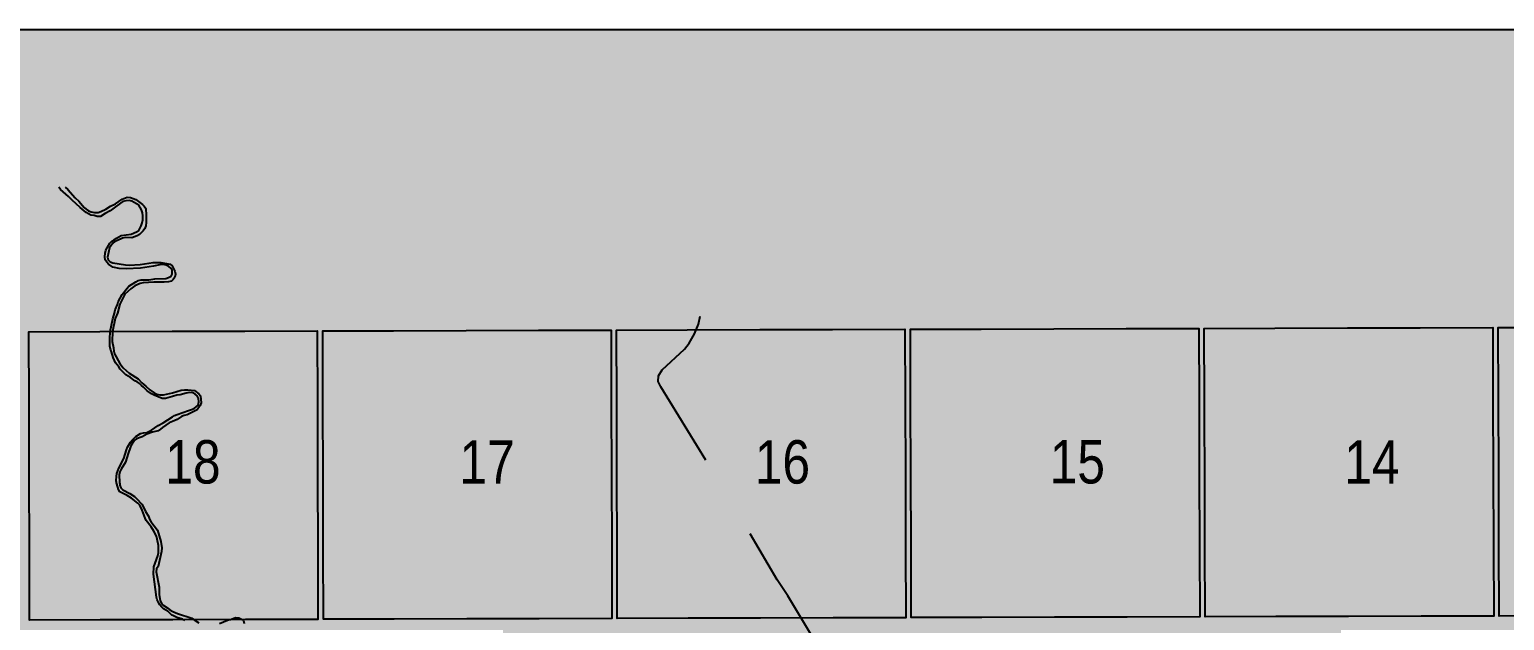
# Model space of a CAD drawing. Extents: x 403018 to 417191, y 6033193 to 6042673.
# Drawn here: x 415010.3 to 415282.3, y 6037698.4 to 6037807.5 of the extents above; entities that cross this region are included whole.
import ezdxf

# ---------------------------------------------------------------- set-up
doc = ezdxf.new("R2010")
doc.units = 0
doc.header["$LTSCALE"] = 5
doc.linetypes.add('DASHED2', pattern=[9.525, 6.35, -3.175])
for name, color, linetype in [('Quarters', 8, 'Continuous'), ('RoadSeg', 57, 'DASHED2'), ('T-WATER', 160, 'Continuous')]:
    doc.layers.add(name, color=color, linetype=linetype)
doc.layers.add('ROUTE-MAP-BACKGROUND-H', color=7, linetype='Continuous', true_color=0xf0ebff)
doc.styles.add('120', font='ARIALN.TTF', dxfattribs={"height": 13})

msp = doc.modelspace()

# ---------------------------------------------------------------- hatches: boundary and pattern name
at = {"layer": 'ROUTE-MAP-BACKGROUND-H'}
h = msp.add_hatch(color=256, dxfattribs=at)
h.dxf.hatch_style = 1
h.paths.add_polyline_path([(412923.423, 6037807.465), (416092.9, 6037807.465), (416092.9, 6035965.758), (412923.423, 6035965.758)])

# ---------------------------------------------------------------- linework, layer by layer
at = {"layer": 'Quarters'}
for points in [[(415023.372, 6037698.497), (415010.325, 6037698.46), (415010.301, 6037711.515), (415010.277, 6037724.906), (415010.253, 6037738.297), (415010.229, 6037751.688), (415023.271, 6037751.725), (415036.649, 6037751.763), (415050.026, 6037751.802), (415063.403, 6037751.84), (415063.432, 6037738.449), (415063.461, 6037725.059), (415063.49, 6037711.668), (415063.518, 6037698.612), (415050.136, 6037698.574), (415036.754, 6037698.535), (415023.372, 6037698.497)], [(415077.57, 6037698.652), (415064.523, 6037698.615), (415064.494, 6037711.671), (415064.465, 6037725.061), (415064.436, 6037738.452), (415064.407, 6037751.843), (415077.45, 6037751.88), (415090.827, 6037751.918), (415104.204, 6037751.957), (415117.581, 6037751.995), (415117.615, 6037738.604), (415117.649, 6037725.214), (415117.683, 6037711.823), (415117.716, 6037698.767), (415104.334, 6037698.729), (415090.952, 6037698.691), (415077.57, 6037698.652)], [(415131.767, 6037698.807), (415118.72, 6037698.77), (415118.687, 6037711.826), (415118.653, 6037725.216), (415118.62, 6037738.607), (415118.586, 6037751.998), (415131.628, 6037752.035), (415145.005, 6037752.073), (415158.383, 6037752.112), (415171.76, 6037752.15), (415171.798, 6037738.759), (415171.837, 6037725.368), (415171.875, 6037711.977), (415171.913, 6037698.921), (415158.531, 6037698.883), (415145.149, 6037698.845), (415131.767, 6037698.807)], [(415226.072, 6037712.132), (415226.114, 6037699.076), (415212.731, 6037699.038), (415199.348, 6037698.999), (415185.965, 6037698.961), (415172.917, 6037698.924), (415172.88, 6037711.98), (415172.841, 6037725.371), (415172.803, 6037738.762), (415172.764, 6037752.153), (415185.808, 6037752.19), (415199.187, 6037752.229), (415212.565, 6037752.267), (415225.944, 6037752.305), (415225.987, 6037738.914), (415226.03, 6037725.523), (415226.072, 6037712.132)], [(415280.291, 6037712.27), (415280.339, 6037699.213), (415266.95, 6037699.179), (415253.561, 6037699.145), (415240.172, 6037699.111), (415227.119, 6037699.078), (415227.077, 6037712.134), (415227.034, 6037725.526), (415227.002, 6037735.375), (415226.991, 6037738.917), (415226.948, 6037752.308), (415239.996, 6037752.342), (415253.379, 6037752.377), (415266.762, 6037752.412), (415280.145, 6037752.447), (415280.194, 6037739.055), (415280.243, 6037725.662), (415280.291, 6037712.27)], [(415334.489, 6037712.389), (415334.541, 6037699.336), (415321.157, 6037699.306), (415307.774, 6037699.275), (415294.391, 6037699.245), (415281.343, 6037699.215), (415281.296, 6037712.272), (415281.247, 6037725.664), (415281.198, 6037739.057), (415281.15, 6037752.449), (415294.194, 6037752.474), (415307.573, 6037752.5), (415320.951, 6037752.526), (415334.33, 6037752.552), (415334.383, 6037739.165), (415334.436, 6037725.777), (415334.489, 6037712.389)]]:
    msp.add_lwpolyline(points, close=True, dxfattribs=at)
at = {"layer": 'RoadSeg', "flags": 128}
msp.add_lwpolyline([(415258.67, 6037600.846), (415258.515, 6037619.604), (415258.27, 6037620.393), (415257.504, 6037621.659), (415256.139, 6037623.99), (415255.973, 6037624.556), (415236.692, 6037624.622), (415223.339, 6037623.59), (415224.404, 6037618.495), (415227.401, 6037601.779), (415220.275, 6037606.774), (415207.355, 6037615.532), (415202.759, 6037618.529), (415200.228, 6037620.327), (415199.629, 6037620.959), (415197.365, 6037624.256), (415189.573, 6037637.443), (415189.439, 6037637.876), (415188.84, 6037638.609), (415188.44, 6037639.408), (415182.28, 6037649.497), (415181.913, 6037649.864), (415181.581, 6037650.63), (415172.623, 6037665.648), (415172.29, 6037666.414), (415170.825, 6037668.612), (415161.567, 6037683.93), (415160.934, 6037684.629), (415160.835, 6037685.129), (415150.179, 6037702.977), (415148.214, 6037705.874), (415142.286, 6037715.931), (415140.388, 6037718.961), (415139.523, 6037720.726), (415126.735, 6037741.506), (415126.236, 6037742.504), (415126.302, 6037743.57), (415127.002, 6037744.669), (415131.098, 6037748.465), (415131.964, 6037749.597), (415132.929, 6037751.329), (415133.695, 6037753.094), (415134.095, 6037755.059), (415133.862, 6037756.457), (415133.229, 6037758.089), (415132.063, 6037760.353), (415130.479, 6037763.122)], dxfattribs=at)
at = {"layer": 'ROUTE-MAP-BACKGROUND-H'}
msp.add_lwpolyline([(412923.423, 6037807.465), (416092.9, 6037807.465), (416092.9, 6035965.758), (412923.423, 6035965.758)], close=True, dxfattribs=at)
at = {"layer": 'T-WATER'}
for points in [[(415038.981, 6037698.375), (415038.735, 6037698.541), (415038.57, 6037698.652), (415037.521, 6037698.97), (415036.759, 6037699.308), (415036.578, 6037699.398), (415035.892, 6037700.067), (415035.024, 6037700.574), (415034.659, 6037700.897), (415034.352, 6037701.293), (415034.106, 6037701.733), (415033.88, 6037702.193), (415033.734, 6037702.732), (415033.19, 6037706.949), (415033.249, 6037708.282), (415033.993, 6037710.325), (415034.106, 6037710.912), (415034.113, 6037712.268), (415033.89, 6037713.437), (415033.718, 6037713.947), (415033.278, 6037714.862), (415032.756, 6037715.686), (415031.864, 6037716.839), (415031.64, 6037717.28), (415031.106, 6037718.764), (415030.647, 6037719.678), (415030.332, 6037720.07), (415029.152, 6037720.981), (415028.308, 6037721.484), (415026.96, 6037722.173), (415026.718, 6037722.604), (415026.453, 6037723.611), (415026.397, 6037723.823), (415026.383, 6037723.878), (415026.326, 6037724.144), (415026.305, 6037724.241), (415026.352, 6037724.952), (415026.439, 6037725.51), (415026.593, 6037726.028), (415026.797, 6037726.515), (415027.723, 6037728.305), (415028.2, 6037729.906), (415028.416, 6037730.391), (415028.925, 6037731.29), (415029.25, 6037731.669), (415029.965, 6037732.334), (415030.807, 6037732.881), (415031.332, 6037733.04), (415031.956, 6037733.089), (415032.846, 6037733.542), (415034.062, 6037734.386), (415034.962, 6037734.881), (415036.68, 6037735.955), (415037.09, 6037736.219), (415037.568, 6037736.413), (415039.645, 6037737.176), (415040.176, 6037737.318), (415040.664, 6037737.546), (415041.442, 6037738.128), (415041.525, 6037738.745), (415041.518, 6037739.397), (415041.27, 6037739.853), (415040.899, 6037740.171), (415040.451, 6037740.417), (415039.829, 6037740.444), (415039.229, 6037740.345), (415038.125, 6037740.064), (415037.504, 6037739.993), (415036.673, 6037739.751), (415035.406, 6037739.384), (415034.784, 6037739.397), (415033.293, 6037739.967), (415032.847, 6037740.202), (415032.054, 6037740.794), (415031.356, 6037741.462), (415030.954, 6037741.753), (415030.621, 6037742.116), (415030.208, 6037742.413), (415029.752, 6037742.638), (415028.955, 6037743.235), (415028.077, 6037743.759), (415027.074, 6037744.799), (415026.81, 6037745.239), (415026.172, 6037745.97), (415025.733, 6037746.907), (415025.468, 6037748.005), (415025.254, 6037748.487), (415025.151, 6037749.055), (415025.136, 6037750.393), (415025.226, 6037751.73), (415025.675, 6037754.094), (415026.017, 6037755.135), (415026.114, 6037755.73), (415026.532, 6037756.696), (415026.68, 6037757.233), (415027.434, 6037758.552), (415028.328, 6037759.757), (415028.674, 6037760.094), (415029.917, 6037760.9), (415030.37, 6037761.132), (415030.943, 6037761.259), (415032.303, 6037761.264), (415033.468, 6037761.453), (415035.44, 6037761.537), (415035.971, 6037761.697), (415036.423, 6037761.919), (415036.628, 6037762.319), (415036.648, 6037763.027), (415036.626, 6037763.058), (415036.367, 6037763.427), (415035.992, 6037763.72), (415035.546, 6037763.95), (415034.985, 6037764.068), (415034.332, 6037764.019), (415033.185, 6037763.767), (415030.816, 6037763.396), (415028.161, 6037763.319), (415026.861, 6037763.362), (415025.714, 6037763.627), (415024.906, 6037764.179), (415024.559, 6037764.534), (415024.293, 6037764.934), (415024.221, 6037765.53), (415024.251, 6037766.178), (415024.423, 6037766.714), (415025.155, 6037768.052), (415025.478, 6037768.425), (415025.958, 6037768.655), (415026.346, 6037768.942), (415027.246, 6037769.441), (415029.08, 6037769.702), (415030.04, 6037770.094), (415030.46, 6037770.351), (415030.94, 6037771.257), (415031.098, 6037771.777), (415031.198, 6037772.348), (415031.204, 6037773.048), (415031.145, 6037773.654), (415030.975, 6037774.155), (415030.48, 6037775.029), (415029.226, 6037775.757), (415028.712, 6037775.925), (415028.069, 6037775.872), (415027.552, 6037775.696), (415027.104, 6037775.44), (415025.924, 6037774.578), (415025.193, 6037773.97), (415024.282, 6037773.507), (415023.444, 6037772.982), (415022.798, 6037772.974), (415022.279, 6037773.124), (415021.656, 6037773.187), (415020.75, 6037773.662), (415019.66, 6037774.598), (415018.958, 6037775.304), (415018.193, 6037775.938), (415017.537, 6037776.669), (415016.07, 6037777.95), (415015.749, 6037778.365)], [(415016.875, 6037778.365), (415017.389, 6037777.917), (415018.721, 6037776.419), (415019.423, 6037775.764), (415020.384, 6037774.612), (415020.763, 6037774.278), (415021.196, 6037773.992), (415021.679, 6037773.788), (415022.298, 6037773.707), (415022.974, 6037773.718), (415023.475, 6037773.884), (415024.43, 6037774.298), (415025.262, 6037774.831), (415026.182, 6037775.316), (415027.426, 6037776.151), (415028.361, 6037776.55), (415028.952, 6037776.469), (415029.925, 6037776.067), (415031.135, 6037775.194), (415031.488, 6037774.863), (415031.765, 6037774.449), (415031.863, 6037773.187), (415031.87, 6037771.861), (415031.769, 6037771.242), (415031.589, 6037770.741), (415031.31, 6037770.328), (415030.983, 6037769.985), (415030.609, 6037769.64), (415030.187, 6037769.361), (415029.172, 6037769.025), (415028.013, 6037769.089), (415027.486, 6037768.949), (415026.557, 6037768.513), (415026.048, 6037768.337), (415025.673, 6037768.008), (415025.362, 6037767.63), (415025.104, 6037767.171), (415024.719, 6037765.47), (415024.831, 6037764.939), (415025.18, 6037764.601), (415025.682, 6037764.409), (415028.046, 6037764.032), (415028.728, 6037764), (415030.704, 6037764.093), (415033.146, 6037764.451), (415034.536, 6037764.456), (415036.293, 6037764.146), (415036.625, 6037763.837), (415037.136, 6037762.879), (415037.278, 6037762.316), (415037.12, 6037761.776), (415036.842, 6037761.348), (415036.63, 6037761.137), (415036.502, 6037761.009), (415035.937, 6037760.879), (415035.164, 6037760.836), (415033.259, 6037760.827), (415031.301, 6037760.741), (415030.718, 6037760.615), (415029.775, 6037760.179), (415029, 6037759.591), (415027.909, 6037758.619), (415026.974, 6037756.787), (415026.533, 6037755.122), (415026.147, 6037754.146), (415025.657, 6037751.731), (415025.553, 6037749.856), (415025.8, 6037748.722), (415025.861, 6037748.11), (415026.013, 6037747.589), (415027, 6037745.803), (415027.606, 6037745.049), (415028.682, 6037744.055), (415030.366, 6037742.975), (415031.023, 6037742.278), (415031.805, 6037741.656), (415032.518, 6037740.985), (415033.327, 6037740.392), (415033.787, 6037740.171), (415034.372, 6037740.066), (415035.02, 6037740.063), (415036.671, 6037740.425), (415038.266, 6037740.91), (415038.892, 6037740.975), (415039.534, 6037740.996), (415040.76, 6037740.822), (415041.535, 6037740.24), (415041.838, 6037739.836), (415041.952, 6037738.586), (415041.804, 6037738.079), (415041.223, 6037737.26), (415039.391, 6037736.379), (415038.862, 6037736.233), (415038.376, 6037736.027), (415037.544, 6037735.468), (415036.682, 6037735.137), (415036.096, 6037734.862), (415034.873, 6037734.016), (415034.487, 6037733.687), (415034.049, 6037733.425), (415032.993, 6037733.133), (415031.99, 6037732.757), (415031.086, 6037732.265), (415030.052, 6037731.905), (415029.645, 6037731.616), (415029.091, 6037730.755), (415028.869, 6037730.265), (415028.49, 6037729.226), (415028.038, 6037727.602), (415027.21, 6037726.349), (415026.992, 6037725.853), (415026.879, 6037725.26), (415026.884, 6037724.954), (415026.933, 6037724.145), (415026.949, 6037723.879), (415026.952, 6037723.825), (415026.965, 6037723.612), (415026.982, 6037723.346), (415027.182, 6037722.869), (415027.537, 6037722.536), (415028.855, 6037721.82), (415029.692, 6037721.255), (415030.045, 6037720.932), (415031.018, 6037719.841), (415031.289, 6037719.429), (415031.737, 6037718.509), (415032.264, 6037717.629), (415032.462, 6037717.118), (415032.71, 6037716.668), (415033.919, 6037715.075), (415034.568, 6037712.99), (415034.7, 6037711.785), (415034.677, 6037711.138), (415034.053, 6037708.334), (415033.76, 6037707.942), (415033.677, 6037707.359), (415034.232, 6037704.549), (415034.242, 6037703.207), (415034.438, 6037702.038), (415034.673, 6037701.599), (415035.005, 6037701.224), (415035.857, 6037700.689), (415036.2, 6037700.357), (415036.757, 6037700.05), (415037.626, 6037699.669), (415040.271, 6037698.826), (415040.69, 6037698.547), (415041.548, 6037697.974)], [(415045.338, 6037697.862), (415046.81, 6037698.454), (415047.383, 6037698.566), (415048.326, 6037698.97), (415048.937, 6037698.907), (415049.572, 6037698.572), (415049.819, 6037698.414), (415049.936, 6037697.867)]]:
    msp.add_lwpolyline(points, dxfattribs=at)

# ---------------------------------------------------------------- texts
at = {"layer": 'RoadSeg', "style": '120'}
msp.add_text('65-19-5', height=39.983, rotation=359.95761, dxfattribs=at).set_placement((415095.756, 6037697.253))
for s, p in [('18', (415035.366, 6037723.677)), ('17', (415089.596, 6037723.658)), ('16', (415144.07, 6037723.668)), ('15', (415198.456, 6037723.693)), ('14', (415252.781, 6037723.658))]:
    msp.add_text(s, height=8.0041, dxfattribs=at).set_placement(p)

doc.saveas('drawing.dxf')
